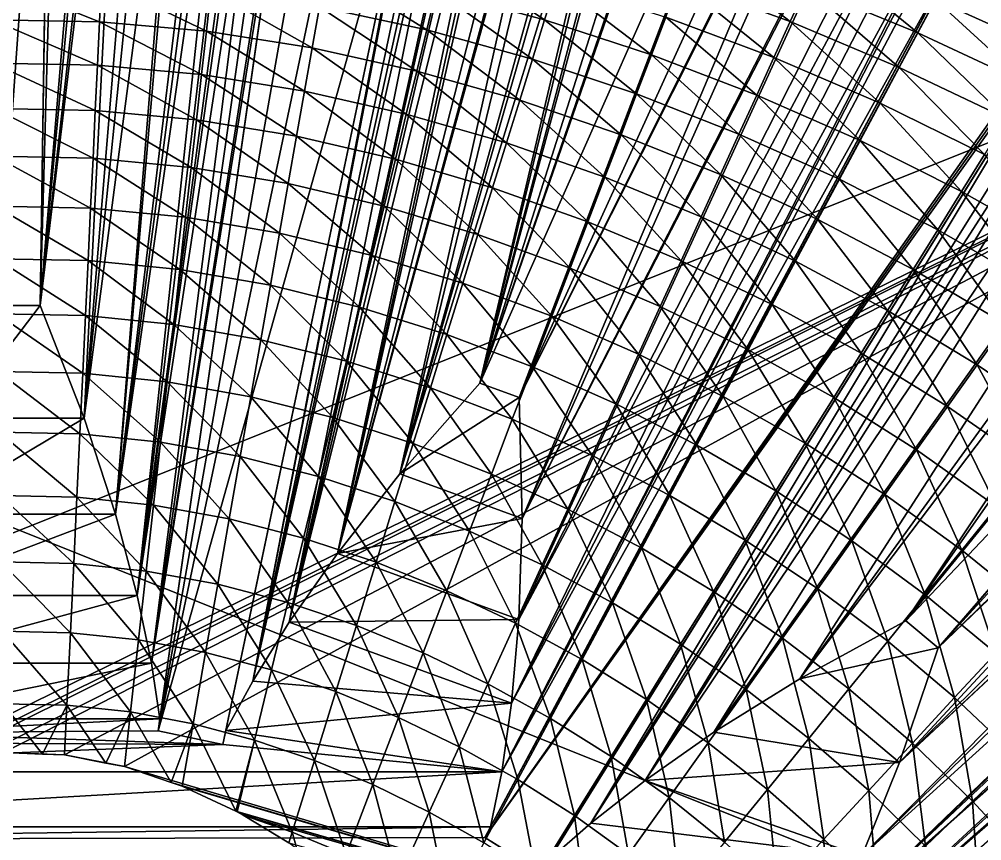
# Model space of a CAD drawing. Extents: x -33.1 to 33.1, y -27.2 to 27.2.
# Drawn here: x 0 to 12.23, y 11.06 to 21.49 of the extents above; entities that cross this region are included whole.
import ezdxf

# ---------------------------------------------------------------- set-up
doc = ezdxf.new("R2010")
doc.units = 0
doc.header["$MEASUREMENT"] = 0
for name, color, linetype in [('ObjLayer', 2, 'Continuous'), ('STL2DXF', 7, 'Continuous'), ('Temp', 7, 'Continuous')]:
    doc.layers.add(name, color=color, linetype=linetype)

msp = doc.modelspace()

# ---------------------------------------------------------------- linework, layer by layer
at = {"layer": 'ObjLayer'}
for p, q in [((0.406, 27.228, 29.5), (0.265, 17.853, 36.5)), ((5.851, 16.868, 36.5), (9.065, 26.128, 29.182)), ((9.876, 25.931, 29.113), (6.353, 16.685, 36.5)), ((1.766, 12.45, 36.5), (3.544, 24.904, 23.286)), ((5.185, 24.633, 23.213), (2.588, 12.279, 36.5)), ((11.265, 13.849, 36.5), (18.417, 22.637, 28.041)), ((5.915, 11.095, 36.5), (12.064, 22.598, 22.8)), ((19.196, 22.203, 27.916), (11.674, 13.506, 36.5)), ((6.629, 10.653, 36.5), (13.612, 21.883, 22.582)), ((-0.269, 17.853, 36.5), (0.265, 17.853, 36.5)), ((0.265, 17.853, 36.5), (0.824, 16.422, 36.5)), ((4.837, 15.715, 36.5), (5.851, 16.868, 36.5)), ((5.851, 16.868, 36.5), (6.353, 16.685, 36.5)), ((6.353, 16.685, 36.5), (6.388, 15.15, 36.5)), ((0.824, 16.422, 36.5), (1.224, 15.202, 36.5)), ((4.044, 14.704, 36.5), (4.837, 15.715, 36.5)), ((1.224, 15.202, 36.5), (1.5, 14.17, 36.5)), ((6.388, 15.15, 36.5), (6.347, 13.866, 36.5)), ((3.431, 13.83, 36.5), (4.044, 14.704, 36.5)), ((1.5, 14.17, 36.5), (1.68, 13.31, 36.5)), ((2.967, 13.083, 36.5), (3.431, 13.83, 36.5)), ((6.347, 13.866, 36.5), (6.254, 12.802, 36.5)), ((9.918, 13.112, 36.5), (11.265, 13.849, 36.5)), ((11.265, 13.849, 36.5), (11.674, 13.506, 36.5)), ((11.674, 13.506, 36.5), (11.182, 12.051, 36.5)), ((1.68, 13.31, 36.5), (1.788, 12.604, 36.5)), ((8.826, 12.435, 36.5), (9.918, 13.112, 36.5)), ((2.625, 12.457, 36.5), (2.967, 13.083, 36.5)), ((6.254, 12.802, 36.5), (6.129, 11.932, 36.5)), ((1.788, 12.604, 36.5), (1.766, 12.45, 36.5)), ((1.766, 12.45, 36.5), (2.588, 12.279, 36.5)), ((2.588, 12.279, 36.5), (2.625, 12.457, 36.5)), ((7.952, 11.822, 36.5), (8.826, 12.435, 36.5)), ((0.295, 12.156, 4), (-0.195, 12.175, 4)), ((0.576, 12.145, 4), (0.295, 12.156, 4)), ((1.101, 12.042, 4), (0.576, 12.145, 4)), ((1.336, 11.998, 4), (1.101, 12.042, 4)), ((1.929, 11.796, 4), (1.336, 11.998, 4)), ((11.182, 12.051, 36.5), (10.704, 10.859, 36.5)), ((6.129, 11.932, 36.5), (5.988, 11.233, 36.5)), ((2.069, 11.75, 4), (1.929, 11.796, 4)), ((2.752, 11.43, 4), (2.069, 11.75, 4)), ((7.261, 11.279, 36.5), (7.952, 11.822, 36.5)), ((2.768, 11.423, 4), (2.752, 11.43, 4)), ((2.843, 11.379, 4), (2.768, 11.423, 4)), ((3.425, 11.028, 4), (2.843, 11.379, 4)), ((6.725, 10.807, 36.5), (7.261, 11.279, 36.5)), ((5.988, 11.233, 36.5), (5.915, 11.095, 36.5)), ((5.915, 11.095, 36.5), (6.629, 10.653, 36.5))]:
    msp.add_line(p, q, dxfattribs=at)
at = {"layer": 'STL2DXF'}
for points in [[(25, 5), (-25, 25), (25, 25)], [(-25, 5, 4), (25, 25, 4), (-25, 25, 4)], [(25, 25, 4), (-25, 5, 4), (-1.71, 11.885, 4)], [(25, 25, 4), (-1.71, 11.885, 4), (-1.191, 12.027, 4)], [(25, 25, 4), (-1.191, 12.027, 4), (-0.962, 12.085, 4)], [(25, 25, 4), (-0.962, 12.085, 4), (-0.472, 12.144, 4)], [(25, 25, 4), (-0.472, 12.144, 4), (-0.195, 12.175, 4)], [(0.576, 12.145, 4), (25, 25, 4), (-0.195, 12.175, 4)], [(1.336, 11.998, 4), (25, 25, 4), (0.576, 12.145, 4)], [(25, 25, 4), (1.336, 11.998, 4), (25, 5, 4)], [(9.795, 21.459, 19.265), (8.39, 21.971, 19.326), (8.557, 22.41, 20.216)], [(9.996, 21.898, 20.148), (9.795, 21.459, 19.265), (8.557, 22.41, 20.216)], [(6.675, 21.48, 17.566), (5.298, 21.852, 17.575), (5.413, 22.329, 18.484)], [(6.824, 21.957, 18.468), (6.675, 21.48, 17.566), (5.413, 22.329, 18.484)], [(11.415, 21.316, 20.06), (9.996, 21.898, 20.148), (10.188, 22.32, 21.031)], [(11.642, 21.739, 20.936), (11.415, 21.316, 20.06), (10.188, 22.32, 21.031)], [(5.177, 21.353, 16.663), (3.814, 21.648, 16.653), (3.902, 22.147, 17.572)], [(5.298, 21.852, 17.575), (5.177, 21.353, 16.663), (3.902, 22.147, 17.572)], [(13.078, 21.087, 20.82), (11.642, 21.739, 20.936), (11.861, 22.147, 21.813)], [(13.331, 21.495, 21.692), (13.078, 21.087, 20.82), (11.861, 22.147, 21.813)], [(1.02, 21.457, 15.697), (-0.343, 21.481, 15.694), (-0.351, 22.005, 16.626)], [(1.045, 21.98, 16.629), (1.02, 21.457, 15.697), (-0.351, 22.005, 16.626)], [(2.377, 21.336, 15.712), (1.02, 21.457, 15.697), (1.045, 21.98, 16.629)], [(2.435, 21.859, 16.639), (2.377, 21.336, 15.712), (1.045, 21.98, 16.629)], [(8.033, 21.037, 17.541), (6.675, 21.48, 17.566), (6.824, 21.957, 18.468)], [(8.215, 21.514, 18.434), (8.033, 21.037, 17.541), (6.824, 21.957, 18.468)], [(9.586, 21.001, 18.382), (8.215, 21.514, 18.434), (8.39, 21.971, 19.326)], [(9.795, 21.459, 19.265), (9.586, 21.001, 18.382), (8.39, 21.971, 19.326)], [(11.18, 20.877, 19.184), (9.795, 21.459, 19.265), (9.996, 21.898, 20.148)], [(11.415, 21.316, 20.06), (11.18, 20.877, 19.184), (9.996, 21.898, 20.148)], [(3.722, 21.125, 15.732), (2.377, 21.336, 15.712), (2.435, 21.859, 16.639)], [(3.814, 21.648, 16.653), (3.722, 21.125, 15.732), (2.435, 21.859, 16.639)], [(6.52, 20.982, 16.663), (5.177, 21.353, 16.663), (5.298, 21.852, 17.575)], [(6.675, 21.48, 17.566), (6.52, 20.982, 16.663), (5.298, 21.852, 17.575)], [(5.05, 20.831, 15.749), (3.722, 21.125, 15.732), (3.814, 21.648, 16.653)], [(5.177, 21.353, 16.663), (5.05, 20.831, 15.749), (3.814, 21.648, 16.653)], [(12.815, 20.664, 19.95), (11.415, 21.316, 20.06), (11.642, 21.739, 20.936)], [(13.078, 21.087, 20.82), (12.815, 20.664, 19.95), (11.642, 21.739, 20.936)], [(1.02, 21.457, 15.697), (0.994, 20.907, 14.763), (-0.343, 21.481, 15.694)], [(0.994, 20.907, 14.763), (-0.334, 20.932, 14.759), (-0.343, 21.481, 15.694)], [(2.316, 20.787, 14.781), (0.994, 20.907, 14.763), (1.02, 21.457, 15.697)], [(2.377, 21.336, 15.712), (2.316, 20.787, 14.781), (1.02, 21.457, 15.697)], [(7.843, 20.54, 16.647), (6.52, 20.982, 16.663), (6.675, 21.48, 17.566)], [(8.033, 21.037, 17.541), (7.843, 20.54, 16.647), (6.675, 21.48, 17.566)], [(9.369, 20.526, 17.497), (8.033, 21.037, 17.541), (8.215, 21.514, 18.434)], [(9.586, 21.001, 18.382), (9.369, 20.526, 17.497), (8.215, 21.514, 18.434)], [(10.936, 20.421, 18.308), (9.586, 21.001, 18.382), (9.795, 21.459, 19.265)], [(11.18, 20.877, 19.184), (10.936, 20.421, 18.308), (9.795, 21.459, 19.265)], [(3.625, 20.577, 14.807), (2.316, 20.787, 14.781), (2.377, 21.336, 15.712)], [(3.722, 21.125, 15.732), (3.625, 20.577, 14.807), (2.377, 21.336, 15.712)], [(6.358, 20.461, 15.758), (5.05, 20.831, 15.749), (5.177, 21.353, 16.663)], [(6.52, 20.982, 16.663), (6.358, 20.461, 15.758), (5.177, 21.353, 16.663)], [(12.543, 20.226, 19.082), (11.18, 20.877, 19.184), (11.415, 21.316, 20.06)], [(12.815, 20.664, 19.95), (12.543, 20.226, 19.082), (11.415, 21.316, 20.06)], [(4.917, 20.285, 14.833), (3.625, 20.577, 14.807), (3.722, 21.125, 15.732)], [(5.05, 20.831, 15.749), (4.917, 20.285, 14.833), (3.722, 21.125, 15.732)], [(9.143, 20.031, 16.613), (7.843, 20.54, 16.647), (8.033, 21.037, 17.541)], [(9.369, 20.526, 17.497), (9.143, 20.031, 16.613), (8.033, 21.037, 17.541)], [(0.966, 20.331, 13.827), (-0.325, 20.355, 13.822), (-0.334, 20.932, 14.759)], [(0.994, 20.907, 14.763), (0.966, 20.331, 13.827), (-0.334, 20.932, 14.759)], [(7.645, 20.022, 15.752), (6.358, 20.461, 15.758), (6.52, 20.982, 16.663)], [(7.843, 20.54, 16.647), (7.645, 20.022, 15.752), (6.52, 20.982, 16.663)], [(10.682, 19.947, 17.434), (9.369, 20.526, 17.497), (9.586, 21.001, 18.382)], [(10.936, 20.421, 18.308), (10.682, 19.947, 17.434), (9.586, 21.001, 18.382)], [(2.252, 20.211, 13.849), (0.966, 20.331, 13.827), (0.994, 20.907, 14.763)], [(2.316, 20.787, 14.781), (2.252, 20.211, 13.849), (0.994, 20.907, 14.763)], [(6.189, 19.917, 14.851), (4.917, 20.285, 14.833), (5.05, 20.831, 15.749)], [(6.358, 20.461, 15.758), (6.189, 19.917, 14.851), (5.05, 20.831, 15.749)], [(12.262, 19.772, 18.215), (10.936, 20.421, 18.308), (11.18, 20.877, 19.184)], [(12.543, 20.226, 19.082), (12.262, 19.772, 18.215), (11.18, 20.877, 19.184)], [(3.524, 20.003, 13.881), (2.252, 20.211, 13.849), (2.316, 20.787, 14.781)], [(3.625, 20.577, 14.807), (3.524, 20.003, 13.881), (2.316, 20.787, 14.781)], [(4.779, 19.713, 13.915), (3.524, 20.003, 13.881), (3.625, 20.577, 14.807)], [(4.917, 20.285, 14.833), (4.779, 19.713, 13.915), (3.625, 20.577, 14.807)], [(7.438, 19.481, 14.855), (6.189, 19.917, 14.851), (6.358, 20.461, 15.758)], [(7.645, 20.022, 15.752), (7.438, 19.481, 14.855), (6.358, 20.461, 15.758)], [(8.908, 19.516, 15.728), (7.645, 20.022, 15.752), (7.843, 20.54, 16.647)], [(9.143, 20.031, 16.613), (8.908, 19.516, 15.728), (7.843, 20.54, 16.647)], [(10.419, 19.456, 16.559), (9.143, 20.031, 16.613), (9.369, 20.526, 17.497)], [(10.682, 19.947, 17.434), (10.419, 19.456, 16.559), (9.369, 20.526, 17.497)], [(11.97, 19.302, 17.349), (10.682, 19.947, 17.434), (10.936, 20.421, 18.308)], [(12.262, 19.772, 18.215), (11.97, 19.302, 17.349), (10.936, 20.421, 18.308)], [(0.937, 19.725, 12.888), (-0.315, 19.749, 12.883), (-0.325, 20.355, 13.822)], [(0.966, 20.331, 13.827), (0.937, 19.725, 12.888), (-0.325, 20.355, 13.822)], [(2.184, 19.607, 12.914), (0.937, 19.725, 12.888), (0.966, 20.331, 13.827)], [(2.252, 20.211, 13.849), (2.184, 19.607, 12.914), (0.966, 20.331, 13.827)], [(3.418, 19.401, 12.953), (2.184, 19.607, 12.914), (2.252, 20.211, 13.849)], [(3.524, 20.003, 13.881), (3.418, 19.401, 12.953), (2.252, 20.211, 13.849)], [(6.013, 19.349, 13.943), (4.779, 19.713, 13.915), (4.917, 20.285, 14.833)], [(6.189, 19.917, 14.851), (6.013, 19.349, 13.943), (4.917, 20.285, 14.833)], [(4.634, 19.114, 12.996), (3.418, 19.401, 12.953), (3.524, 20.003, 13.881)], [(4.779, 19.713, 13.915), (4.634, 19.114, 12.996), (3.524, 20.003, 13.881)], [(8.663, 18.98, 14.843), (7.438, 19.481, 14.855), (7.645, 20.022, 15.752)], [(8.908, 19.516, 15.728), (8.663, 18.98, 14.843), (7.645, 20.022, 15.752)], [(10.145, 18.945, 15.685), (8.908, 19.516, 15.728), (9.143, 20.031, 16.613)], [(10.419, 19.456, 16.559), (10.145, 18.945, 15.685), (9.143, 20.031, 16.613)], [(11.668, 18.816, 16.485), (10.419, 19.456, 16.559), (10.682, 19.947, 17.434)], [(11.97, 19.302, 17.349), (11.668, 18.816, 16.485), (10.682, 19.947, 17.434)], [(7.223, 18.917, 13.958), (6.013, 19.349, 13.943), (6.189, 19.917, 14.851)], [(7.438, 19.481, 14.855), (7.223, 18.917, 13.958), (6.189, 19.917, 14.851)], [(0.907, 19.09, 11.949), (-0.305, 19.114, 11.943), (-0.315, 19.749, 12.883)], [(0.937, 19.725, 12.888), (0.907, 19.09, 11.949), (-0.315, 19.749, 12.883)], [(2.114, 18.974, 11.979), (0.907, 19.09, 11.949), (0.937, 19.725, 12.888)], [(2.184, 19.607, 12.914), (2.114, 18.974, 11.979), (0.937, 19.725, 12.888)], [(5.828, 18.755, 13.034), (4.634, 19.114, 12.996), (4.779, 19.713, 13.915)], [(6.013, 19.349, 13.943), (5.828, 18.755, 13.034), (4.779, 19.713, 13.915)], [(13.231, 18.59, 17.246), (11.97, 19.302, 17.349), (12.262, 19.772, 18.215)], [(3.307, 18.771, 12.024), (2.114, 18.974, 11.979), (2.184, 19.607, 12.914)], [(3.418, 19.401, 12.953), (3.307, 18.771, 12.024), (2.184, 19.607, 12.914)], [(8.408, 18.422, 13.957), (7.223, 18.917, 13.958), (7.438, 19.481, 14.855)], [(8.663, 18.98, 14.843), (8.408, 18.422, 13.957), (7.438, 19.481, 14.855)], [(9.861, 18.415, 14.811), (8.663, 18.98, 14.843), (8.908, 19.516, 15.728)], [(10.145, 18.945, 15.685), (9.861, 18.415, 14.811), (8.908, 19.516, 15.728)], [(11.355, 18.311, 15.622), (10.145, 18.945, 15.685), (10.419, 19.456, 16.559)], [(11.668, 18.816, 16.485), (11.355, 18.311, 15.622), (10.419, 19.456, 16.559)], [(4.482, 18.488, 12.076), (3.307, 18.771, 12.024), (3.418, 19.401, 12.953)], [(4.634, 19.114, 12.996), (4.482, 18.488, 12.076), (3.418, 19.401, 12.953)], [(6.998, 18.329, 13.061), (5.828, 18.755, 13.034), (6.013, 19.349, 13.943)], [(7.223, 18.917, 13.958), (6.998, 18.329, 13.061), (6.013, 19.349, 13.943)], [(12.889, 18.11, 16.392), (11.668, 18.816, 16.485), (11.97, 19.302, 17.349)], [(13.231, 18.59, 17.246), (12.889, 18.11, 16.392), (11.97, 19.302, 17.349)], [(0.876, 18.424, 11.01), (-0.294, 18.447, 11.003), (-0.305, 19.114, 11.943)], [(0.907, 19.09, 11.949), (0.876, 18.424, 11.01), (-0.305, 19.114, 11.943)], [(2.039, 18.31, 11.044), (0.876, 18.424, 11.01), (0.907, 19.09, 11.949)], [(2.114, 18.974, 11.979), (2.039, 18.31, 11.044), (0.907, 19.09, 11.949)], [(5.635, 18.135, 12.125), (4.482, 18.488, 12.076), (4.634, 19.114, 12.996)], [(5.828, 18.755, 13.034), (5.635, 18.135, 12.125), (4.634, 19.114, 12.996)], [(3.19, 18.11, 11.096), (2.039, 18.31, 11.044), (2.114, 18.974, 11.979)], [(3.307, 18.771, 12.024), (3.19, 18.11, 11.096), (2.114, 18.974, 11.979)], [(9.566, 17.864, 13.938), (8.408, 18.422, 13.957), (8.663, 18.98, 14.843)], [(9.861, 18.415, 14.811), (9.566, 17.864, 13.938), (8.663, 18.98, 14.843)], [(8.143, 17.841, 13.072), (6.998, 18.329, 13.061), (7.223, 18.917, 13.958)], [(8.408, 18.422, 13.957), (8.143, 17.841, 13.072), (7.223, 18.917, 13.958)], [(11.031, 17.789, 14.761), (9.861, 18.415, 14.811), (10.145, 18.945, 15.685)], [(11.355, 18.311, 15.622), (11.031, 17.789, 14.761), (10.145, 18.945, 15.685)], [(4.323, 17.833, 11.157), (3.19, 18.11, 11.096), (3.307, 18.771, 12.024)], [(4.482, 18.488, 12.076), (4.323, 17.833, 11.157), (3.307, 18.771, 12.024)], [(6.764, 17.716, 12.164), (5.635, 18.135, 12.125), (5.828, 18.755, 13.034)], [(6.998, 18.329, 13.061), (6.764, 17.716, 12.164), (5.828, 18.755, 13.034)], [(12.536, 17.613, 15.541), (11.355, 18.311, 15.622), (11.668, 18.816, 16.485)], [(12.889, 18.11, 16.392), (12.536, 17.613, 15.541), (11.668, 18.816, 16.485)], [(5.433, 17.486, 11.217), (4.323, 17.833, 11.157), (4.482, 18.488, 12.076)], [(5.635, 18.135, 12.125), (5.433, 17.486, 11.217), (4.482, 18.488, 12.076)], [(0.876, 18.424, 11.01), (0.842, 17.725, 10.072), (-0.294, 18.447, 11.003)], [(0.842, 17.725, 10.072), (-0.283, 17.748, 10.064), (-0.294, 18.447, 11.003)], [(1.962, 17.613, 10.11), (0.842, 17.725, 10.072), (0.876, 18.424, 11.01)], [(2.039, 18.31, 11.044), (1.962, 17.613, 10.11), (0.876, 18.424, 11.01)], [(9.259, 17.292, 13.066), (8.143, 17.841, 13.072), (8.408, 18.422, 13.957)], [(9.566, 17.864, 13.938), (9.259, 17.292, 13.066), (8.408, 18.422, 13.957)], [(10.695, 17.247, 13.901), (9.566, 17.864, 13.938), (9.861, 18.415, 14.811)], [(11.031, 17.789, 14.761), (10.695, 17.247, 13.901), (9.861, 18.415, 14.811)], [(3.068, 17.418, 10.169), (1.962, 17.613, 10.11), (2.039, 18.31, 11.044)], [(3.19, 18.11, 11.096), (3.068, 17.418, 10.169), (2.039, 18.31, 11.044)], [(7.867, 17.236, 12.188), (6.764, 17.716, 12.164), (6.998, 18.329, 13.061)], [(8.143, 17.841, 13.072), (7.867, 17.236, 12.188), (6.998, 18.329, 13.061)], [(12.17, 17.1, 14.692), (11.031, 17.789, 14.761), (11.355, 18.311, 15.622)], [(12.536, 17.613, 15.541), (12.17, 17.1, 14.692), (11.355, 18.311, 15.622)], [(4.157, 17.148, 10.239), (3.068, 17.418, 10.169), (3.19, 18.11, 11.096)], [(4.323, 17.833, 11.157), (4.157, 17.148, 10.239), (3.19, 18.11, 11.096)], [(6.519, 17.076, 11.267), (5.433, 17.486, 11.217), (5.635, 18.135, 12.125)], [(6.764, 17.716, 12.164), (6.519, 17.076, 11.267), (5.635, 18.135, 12.125)], [(-0.827, 16.422, 36.5), (0.265, 17.853, 36.5), (-0.269, 17.853, 36.5)], [(0.265, 17.853, 36.5), (-0.827, 16.422, 36.5), (0.824, 16.422, 36.5)], [(10.347, 16.685, 13.042), (9.259, 17.292, 13.066), (9.566, 17.864, 13.938)], [(10.695, 17.247, 13.901), (10.347, 16.685, 13.042), (9.566, 17.864, 13.938)], [(0.842, 17.725, 10.072), (0.807, 16.992, 9.137), (-0.283, 17.748, 10.064)], [(0.807, 16.992, 9.137), (-0.272, 17.014, 9.128), (-0.283, 17.748, 10.064)], [(5.223, 16.809, 10.31), (4.157, 17.148, 10.239), (4.323, 17.833, 11.157)], [(5.433, 17.486, 11.217), (5.223, 16.809, 10.31), (4.323, 17.833, 11.157)], [(8.941, 16.698, 12.195), (7.867, 17.236, 12.188), (8.143, 17.841, 13.072)], [(9.259, 17.292, 13.066), (8.941, 16.698, 12.195), (8.143, 17.841, 13.072)], [(11.792, 16.569, 13.845), (10.695, 17.247, 13.901), (11.031, 17.789, 14.761)], [(12.17, 17.1, 14.692), (11.792, 16.569, 13.845), (11.031, 17.789, 14.761)], [(1.88, 16.883, 9.179), (0.807, 16.992, 9.137), (0.842, 17.725, 10.072)], [(1.962, 17.613, 10.11), (1.88, 16.883, 9.179), (0.842, 17.725, 10.072)], [(2.941, 16.694, 9.245), (1.88, 16.883, 9.179), (1.962, 17.613, 10.11)], [(3.068, 17.418, 10.169), (2.941, 16.694, 9.245), (1.962, 17.613, 10.11)], [(7.579, 16.606, 11.305), (6.519, 17.076, 11.267), (6.764, 17.716, 12.164)], [(7.867, 17.236, 12.188), (7.579, 16.606, 11.305), (6.764, 17.716, 12.164)], [(13.275, 16.35, 14.606), (12.17, 17.1, 14.692), (12.536, 17.613, 15.541)], [(6.264, 16.409, 10.373), (5.223, 16.809, 10.31), (5.433, 17.486, 11.217)], [(6.519, 17.076, 11.267), (6.264, 16.409, 10.373), (5.433, 17.486, 11.217)], [(3.983, 16.431, 9.324), (2.941, 16.694, 9.245), (3.068, 17.418, 10.169)], [(4.157, 17.148, 10.239), (3.983, 16.431, 9.324), (3.068, 17.418, 10.169)], [(9.985, 16.103, 12.185), (8.941, 16.698, 12.195), (9.259, 17.292, 13.066)], [(10.347, 16.685, 13.042), (9.985, 16.103, 12.185), (9.259, 17.292, 13.066)], [(11.401, 16.02, 13), (10.347, 16.685, 13.042), (10.695, 17.247, 13.901)], [(11.792, 16.569, 13.845), (11.401, 16.02, 13), (10.695, 17.247, 13.901)], [(5.003, 16.102, 9.406), (3.983, 16.431, 9.324), (4.157, 17.148, 10.239)], [(5.223, 16.809, 10.31), (5.003, 16.102, 9.406), (4.157, 17.148, 10.239)], [(8.61, 16.08, 11.326), (7.579, 16.606, 11.305), (7.867, 17.236, 12.188)], [(8.941, 16.698, 12.195), (8.61, 16.08, 11.326), (7.867, 17.236, 12.188)], [(0.807, 16.992, 9.137), (0.771, 16.224, 8.207), (-0.272, 17.014, 9.128)], [(0.771, 16.224, 8.207), (-0.259, 16.245, 8.197), (-0.272, 17.014, 9.128)], [(7.28, 15.95, 10.424), (6.264, 16.409, 10.373), (6.519, 17.076, 11.267)], [(7.579, 16.606, 11.305), (7.28, 15.95, 10.424), (6.519, 17.076, 11.267)], [(12.855, 15.832, 13.772), (11.792, 16.569, 13.845), (12.17, 17.1, 14.692)], [(13.275, 16.35, 14.606), (12.855, 15.832, 13.772), (12.17, 17.1, 14.692)], [(1.795, 16.119, 8.253), (0.771, 16.224, 8.207), (0.807, 16.992, 9.137)], [(1.88, 16.883, 9.179), (1.795, 16.119, 8.253), (0.807, 16.992, 9.137)], [(2.807, 15.936, 8.325), (1.795, 16.119, 8.253), (1.88, 16.883, 9.179)], [(2.941, 16.694, 9.245), (2.807, 15.936, 8.325), (1.88, 16.883, 9.179)], [(4.837, 15.715, 36.5), (6.353, 16.685, 36.5), (5.851, 16.868, 36.5)], [(5.999, 15.713, 9.481), (5.003, 16.102, 9.406), (5.223, 16.809, 10.31)], [(6.264, 16.409, 10.373), (5.999, 15.713, 9.481), (5.223, 16.809, 10.31)], [(3.801, 15.681, 8.414), (2.807, 15.936, 8.325), (2.941, 16.694, 9.245)], [(3.983, 16.431, 9.324), (3.801, 15.681, 8.414), (2.941, 16.694, 9.245)], [(6.353, 16.685, 36.5), (4.837, 15.715, 36.5), (6.388, 15.15, 36.5)], [(9.61, 15.499, 11.331), (8.61, 16.08, 11.326), (8.941, 16.698, 12.195)], [(9.985, 16.103, 12.185), (9.61, 15.499, 11.331), (8.941, 16.698, 12.195)], [(10.997, 15.452, 12.158), (9.985, 16.103, 12.185), (10.347, 16.685, 13.042)], [(11.401, 16.02, 13), (10.997, 15.452, 12.158), (10.347, 16.685, 13.042)], [(8.266, 15.438, 10.459), (7.28, 15.95, 10.424), (7.579, 16.606, 11.305)], [(8.61, 16.08, 11.326), (8.266, 15.438, 10.459), (7.579, 16.606, 11.305)], [(12.421, 15.298, 12.942), (11.401, 16.02, 13), (11.792, 16.569, 13.845)], [(12.855, 15.832, 13.772), (12.421, 15.298, 12.942), (11.792, 16.569, 13.845)], [(0.824, 16.422, 36.5), (-0.827, 16.422, 36.5), (-1.227, 15.202, 36.5)], [(0.824, 16.422, 36.5), (-1.227, 15.202, 36.5), (1.224, 15.202, 36.5)], [(4.773, 15.363, 8.506), (3.801, 15.681, 8.414), (3.983, 16.431, 9.324)], [(5.003, 16.102, 9.406), (4.773, 15.363, 8.506), (3.983, 16.431, 9.324)], [(6.968, 15.268, 9.546), (5.999, 15.713, 9.481), (6.264, 16.409, 10.373)], [(7.28, 15.95, 10.424), (6.968, 15.268, 9.546), (6.264, 16.409, 10.373)], [(0.771, 16.224, 8.207), (0.732, 15.42, 7.283), (-0.259, 16.245, 8.197)], [(0.732, 15.42, 7.283), (-0.247, 15.44, 7.273), (-0.259, 16.245, 8.197)], [(1.706, 15.319, 7.333), (0.732, 15.42, 7.283), (0.771, 16.224, 8.207)], [(1.795, 16.119, 8.253), (1.706, 15.319, 7.333), (0.771, 16.224, 8.207)], [(2.667, 15.142, 7.412), (1.706, 15.319, 7.333), (1.795, 16.119, 8.253)], [(2.807, 15.936, 8.325), (2.667, 15.142, 7.412), (1.795, 16.119, 8.253)], [(5.721, 14.987, 8.594), (4.773, 15.363, 8.506), (5.003, 16.102, 9.406)], [(5.999, 15.713, 9.481), (5.721, 14.987, 8.594), (5.003, 16.102, 9.406)], [(9.222, 14.873, 10.479), (8.266, 15.438, 10.459), (8.61, 16.08, 11.326)], [(9.222, 14.873, 10.479), (8.61, 16.08, 11.326), (9.61, 15.499, 11.331)], [(10.578, 14.865, 11.318), (9.61, 15.499, 11.331), (9.985, 16.103, 12.185)], [(10.578, 14.865, 11.318), (9.985, 16.103, 12.185), (10.997, 15.452, 12.158)], [(11.973, 14.747, 12.114), (10.997, 15.452, 12.158), (11.401, 16.02, 13)], [(11.973, 14.747, 12.114), (11.401, 16.02, 13), (12.421, 15.298, 12.942)], [(3.611, 14.898, 7.509), (2.667, 15.142, 7.412), (2.807, 15.936, 8.325)], [(3.801, 15.681, 8.414), (3.611, 14.898, 7.509), (2.807, 15.936, 8.325)], [(7.909, 14.771, 9.596), (6.968, 15.268, 9.546), (7.28, 15.95, 10.424)], [(7.909, 14.771, 9.596), (7.28, 15.95, 10.424), (8.266, 15.438, 10.459)], [(4.534, 14.592, 7.611), (3.611, 14.898, 7.509), (3.801, 15.681, 8.414)], [(4.773, 15.363, 8.506), (4.534, 14.592, 7.611), (3.801, 15.681, 8.414)], [(6.388, 15.15, 36.5), (4.837, 15.715, 36.5), (4.044, 14.704, 36.5)], [(6.643, 14.558, 8.671), (5.721, 14.987, 8.594), (5.999, 15.713, 9.481)], [(6.643, 14.558, 8.671), (5.999, 15.713, 9.481), (6.968, 15.268, 9.546)], [(0.732, 15.42, 7.283), (0.692, 14.578, 6.368), (-0.247, 15.44, 7.273)], [(0.692, 14.578, 6.368), (-0.233, 14.597, 6.357), (-0.247, 15.44, 7.273)], [(1.613, 14.481, 6.421), (0.692, 14.578, 6.368), (0.732, 15.42, 7.283)], [(1.706, 15.319, 7.333), (1.613, 14.481, 6.421), (0.732, 15.42, 7.283)], [(8.819, 14.223, 9.63), (7.909, 14.771, 9.596), (8.266, 15.438, 10.459)], [(8.819, 14.223, 9.63), (8.266, 15.438, 10.459), (9.222, 14.873, 10.479)], [(10.145, 14.256, 10.481), (9.222, 14.873, 10.479), (9.61, 15.499, 11.331)], [(10.145, 14.256, 10.481), (9.61, 15.499, 11.331), (10.578, 14.865, 11.318)], [(11.511, 14.178, 11.29), (10.578, 14.865, 11.318), (10.997, 15.452, 12.158)], [(11.511, 14.178, 11.29), (10.997, 15.452, 12.158), (11.973, 14.747, 12.114)], [(2.521, 14.313, 6.506), (1.613, 14.481, 6.421), (1.706, 15.319, 7.333)], [(2.667, 15.142, 7.412), (2.521, 14.313, 6.506), (1.706, 15.319, 7.333)], [(5.432, 14.231, 7.711), (4.534, 14.592, 7.611), (4.773, 15.363, 8.506)], [(5.432, 14.231, 7.711), (4.773, 15.363, 8.506), (5.721, 14.987, 8.594)], [(12.911, 13.987, 12.056), (11.973, 14.747, 12.114), (12.421, 15.298, 12.942)], [(1.224, 15.202, 36.5), (-1.227, 15.202, 36.5), (-1.504, 14.17, 36.5)], [(1.224, 15.202, 36.5), (-1.504, 14.17, 36.5), (1.5, 14.17, 36.5)], [(7.537, 14.078, 8.735), (6.643, 14.558, 8.671), (6.968, 15.268, 9.546)], [(7.537, 14.078, 8.735), (6.968, 15.268, 9.546), (7.909, 14.771, 9.596)], [(3.412, 14.08, 6.611), (2.521, 14.313, 6.506), (2.667, 15.142, 7.412)], [(3.611, 14.898, 7.509), (3.412, 14.08, 6.611), (2.667, 15.142, 7.412)], [(6.388, 15.15, 36.5), (4.044, 14.704, 36.5), (6.347, 13.866, 36.5)], [(6.306, 13.818, 7.802), (5.432, 14.231, 7.711), (5.721, 14.987, 8.594)], [(6.306, 13.818, 7.802), (5.721, 14.987, 8.594), (6.643, 14.558, 8.671)], [(4.283, 13.788, 6.724), (3.412, 14.08, 6.611), (3.611, 14.898, 7.509)], [(4.283, 13.788, 6.724), (3.611, 14.898, 7.509), (4.534, 14.592, 7.611)], [(9.697, 13.627, 9.648), (8.819, 14.223, 9.63), (9.222, 14.873, 10.479)], [(9.697, 13.627, 9.648), (9.222, 14.873, 10.479), (10.145, 14.256, 10.481)], [(11.033, 13.59, 10.469), (10.145, 14.256, 10.481), (10.578, 14.865, 11.318)], [(11.033, 13.59, 10.469), (10.578, 14.865, 11.318), (11.511, 14.178, 11.29)], [(6.347, 13.866, 36.5), (4.044, 14.704, 36.5), (3.431, 13.83, 36.5)], [(8.401, 13.55, 8.785), (7.537, 14.078, 8.735), (7.909, 14.771, 9.596)], [(8.401, 13.55, 8.785), (7.909, 14.771, 9.596), (8.819, 14.223, 9.63)], [(12.405, 13.439, 11.248), (11.511, 14.178, 11.29), (11.973, 14.747, 12.114)], [(12.405, 13.439, 11.248), (11.973, 14.747, 12.114), (12.911, 13.987, 12.056)], [(0.692, 14.578, 6.368), (0.65, 13.697, 5.465), (-0.233, 14.597, 6.357)], [(0.65, 13.697, 5.465), (-0.219, 13.716, 5.453), (-0.233, 14.597, 6.357)], [(1.515, 13.606, 5.52), (0.65, 13.697, 5.465), (0.692, 14.578, 6.368)], [(1.613, 14.481, 6.421), (1.515, 13.606, 5.52), (0.692, 14.578, 6.368)], [(5.131, 13.443, 6.835), (4.283, 13.788, 6.724), (4.534, 14.592, 7.611)], [(5.131, 13.443, 6.835), (4.534, 14.592, 7.611), (5.432, 14.231, 7.711)], [(7.151, 13.358, 7.88), (6.306, 13.818, 7.802), (6.643, 14.558, 8.671)], [(7.151, 13.358, 7.88), (6.643, 14.558, 8.671), (7.537, 14.078, 8.735)], [(2.368, 13.447, 5.611), (1.515, 13.606, 5.52), (1.613, 14.481, 6.421)], [(2.368, 13.447, 5.611), (1.613, 14.481, 6.421), (2.521, 14.313, 6.506)], [(3.205, 13.226, 5.723), (2.368, 13.447, 5.611), (2.521, 14.313, 6.506)], [(3.205, 13.226, 5.723), (2.521, 14.313, 6.506), (3.412, 14.08, 6.611)], [(5.955, 13.049, 6.938), (5.131, 13.443, 6.835), (5.432, 14.231, 7.711)], [(5.955, 13.049, 6.938), (5.432, 14.231, 7.711), (6.306, 13.818, 7.802)], [(9.233, 12.975, 8.818), (8.401, 13.55, 8.785), (8.819, 14.223, 9.63)], [(9.233, 12.975, 8.818), (8.819, 14.223, 9.63), (9.697, 13.627, 9.648)], [(10.54, 12.983, 9.651), (9.697, 13.627, 9.648), (10.145, 14.256, 10.481)], [(10.54, 12.983, 9.651), (10.145, 14.256, 10.481), (11.033, 13.59, 10.469)], [(1.5, 14.17, 36.5), (-1.504, 14.17, 36.5), (-1.684, 13.31, 36.5)], [(1.5, 14.17, 36.5), (-1.684, 13.31, 36.5), (1.68, 13.31, 36.5)], [(4.023, 12.949, 5.845), (3.205, 13.226, 5.723), (3.412, 14.08, 6.611)], [(4.023, 12.949, 5.845), (3.412, 14.08, 6.611), (4.283, 13.788, 6.724)], [(7.968, 12.851, 7.944), (7.151, 13.358, 7.88), (7.537, 14.078, 8.735)], [(7.968, 12.851, 7.944), (7.537, 14.078, 8.735), (8.401, 13.55, 8.785)], [(11.883, 12.874, 10.442), (11.033, 13.59, 10.469), (11.511, 14.178, 11.29)], [(11.883, 12.874, 10.442), (11.511, 14.178, 11.29), (12.405, 13.439, 11.248)], [(6.254, 12.802, 36.5), (3.431, 13.83, 36.5), (2.967, 13.083, 36.5)], [(6.347, 13.866, 36.5), (3.431, 13.83, 36.5), (6.254, 12.802, 36.5)], [(6.751, 12.61, 7.03), (5.955, 13.049, 6.938), (6.306, 13.818, 7.802)], [(6.751, 12.61, 7.03), (6.306, 13.818, 7.802), (7.151, 13.358, 7.88)], [(9.918, 13.112, 36.5), (11.674, 13.506, 36.5), (11.265, 13.849, 36.5)], [(0.606, 12.777, 4.575), (-0.205, 12.794, 4.562), (-0.219, 13.716, 5.453)], [(0.606, 12.777, 4.575), (-0.219, 13.716, 5.453), (0.65, 13.697, 5.465)], [(1.413, 12.691, 4.633), (0.606, 12.777, 4.575), (0.65, 13.697, 5.465)], [(1.413, 12.691, 4.633), (0.65, 13.697, 5.465), (1.515, 13.606, 5.52)], [(4.818, 12.622, 5.967), (4.023, 12.949, 5.845), (4.283, 13.788, 6.724)], [(4.818, 12.622, 5.967), (4.283, 13.788, 6.724), (5.131, 13.443, 6.835)], [(2.209, 12.542, 4.728), (1.413, 12.691, 4.633), (1.515, 13.606, 5.52)], [(2.209, 12.542, 4.728), (1.515, 13.606, 5.52), (2.368, 13.447, 5.611)], [(10.031, 12.356, 8.837), (9.233, 12.975, 8.818), (9.697, 13.627, 9.648)], [(10.031, 12.356, 8.837), (9.697, 13.627, 9.648), (10.54, 12.983, 9.651)], [(11.346, 12.293, 9.641), (10.54, 12.983, 9.651), (11.033, 13.59, 10.469)], [(11.346, 12.293, 9.641), (11.033, 13.59, 10.469), (11.883, 12.874, 10.442)], [(8.753, 12.301, 7.993), (7.968, 12.851, 7.944), (8.401, 13.55, 8.785)], [(8.753, 12.301, 7.993), (8.401, 13.55, 8.785), (9.233, 12.975, 8.818)], [(11.674, 13.506, 36.5), (9.918, 13.112, 36.5), (11.182, 12.051, 36.5)], [(2.989, 12.335, 4.847), (2.209, 12.542, 4.728), (2.368, 13.447, 5.611)], [(2.989, 12.335, 4.847), (2.368, 13.447, 5.611), (3.205, 13.226, 5.723)], [(5.589, 12.249, 6.082), (4.818, 12.622, 5.967), (5.131, 13.443, 6.835)], [(5.589, 12.249, 6.082), (5.131, 13.443, 6.835), (5.955, 13.049, 6.938)], [(7.519, 12.127, 7.108), (6.751, 12.61, 7.03), (7.151, 13.358, 7.88)], [(7.519, 12.127, 7.108), (7.151, 13.358, 7.88), (7.968, 12.851, 7.944)], [(12.692, 12.111, 10.404), (11.883, 12.874, 10.442), (12.405, 13.439, 11.248)], [(1.68, 13.31, 36.5), (-1.684, 13.31, 36.5), (-1.791, 12.604, 36.5)], [(1.68, 13.31, 36.5), (-1.791, 12.604, 36.5), (1.788, 12.604, 36.5)], [(3.751, 12.075, 4.977), (2.989, 12.335, 4.847), (3.205, 13.226, 5.723)], [(3.751, 12.075, 4.977), (3.205, 13.226, 5.723), (4.023, 12.949, 5.845)], [(11.182, 12.051, 36.5), (9.918, 13.112, 36.5), (8.826, 12.435, 36.5)], [(6.254, 12.802, 36.5), (2.967, 13.083, 36.5), (2.625, 12.457, 36.5)], [(6.335, 11.833, 6.186), (5.589, 12.249, 6.082), (5.955, 13.049, 6.938)], [(6.335, 11.833, 6.186), (5.955, 13.049, 6.938), (6.751, 12.61, 7.03)], [(9.505, 11.708, 8.027), (8.753, 12.301, 7.993), (9.233, 12.975, 8.818)], [(9.505, 11.708, 8.027), (9.233, 12.975, 8.818), (10.031, 12.356, 8.837)], [(10.792, 11.693, 8.843), (10.031, 12.356, 8.837), (10.54, 12.983, 9.651)], [(10.792, 11.693, 8.843), (10.54, 12.983, 9.651), (11.346, 12.293, 9.641)], [(4.492, 11.768, 5.108), (3.751, 12.075, 4.977), (4.023, 12.949, 5.845)], [(4.492, 11.768, 5.108), (4.023, 12.949, 5.845), (4.818, 12.622, 5.967)], [(8.256, 11.603, 7.172), (7.519, 12.127, 7.108), (7.968, 12.851, 7.944)], [(8.256, 11.603, 7.172), (7.968, 12.851, 7.944), (8.753, 12.301, 7.993)], [(12.111, 11.557, 9.618), (11.346, 12.293, 9.641), (11.883, 12.874, 10.442)], [(12.111, 11.557, 9.618), (11.883, 12.874, 10.442), (12.692, 12.111, 10.404)], [(0.295, 12.156, 4), (-0.195, 12.175, 4), (-0.205, 12.794, 4.562)], [(0.606, 12.777, 4.575), (0.295, 12.156, 4), (-0.205, 12.794, 4.562)], [(0.295, 12.156, 4), (0.606, 12.777, 4.575), (0.576, 12.145, 4)], [(1.101, 12.042, 4), (0.576, 12.145, 4), (0.606, 12.777, 4.575)], [(1.413, 12.691, 4.633), (1.101, 12.042, 4), (0.606, 12.777, 4.575)], [(6.254, 12.802, 36.5), (2.625, 12.457, 36.5), (6.129, 11.932, 36.5)], [(1.788, 12.604, 36.5), (-1.791, 12.604, 36.5), (-1.765, 12.424, 36.5)], [(1.788, 12.604, 36.5), (-1.765, 12.424, 36.5), (1.766, 12.45, 36.5)], [(1.101, 12.042, 4), (1.413, 12.691, 4.633), (1.336, 11.998, 4)], [(1.929, 11.796, 4), (1.336, 11.998, 4), (1.413, 12.691, 4.633)], [(2.209, 12.542, 4.728), (1.929, 11.796, 4), (1.413, 12.691, 4.633)], [(5.209, 11.418, 5.234), (4.492, 11.768, 5.108), (4.818, 12.622, 5.967)], [(5.209, 11.418, 5.234), (4.818, 12.622, 5.967), (5.589, 12.249, 6.082)], [(7.053, 11.376, 6.278), (6.335, 11.833, 6.186), (6.751, 12.61, 7.03)], [(7.053, 11.376, 6.278), (6.751, 12.61, 7.03), (7.519, 12.127, 7.108)], [(1.929, 11.796, 4), (2.209, 12.542, 4.728), (2.069, 11.75, 4)], [(2.752, 11.43, 4), (2.069, 11.75, 4), (2.209, 12.542, 4.728)], [(2.989, 12.335, 4.847), (2.752, 11.43, 4), (2.209, 12.542, 4.728)], [(2.588, 12.279, 36.5), (-1.765, 12.424, 36.5), (-2.597, 12.304, 36.5)], [(1.766, 12.45, 36.5), (-1.765, 12.424, 36.5), (2.588, 12.279, 36.5)], [(6.129, 11.932, 36.5), (2.625, 12.457, 36.5), (2.588, 12.279, 36.5)], [(11.182, 12.051, 36.5), (8.826, 12.435, 36.5), (7.952, 11.822, 36.5)], [(10.221, 11.074, 8.048), (9.505, 11.708, 8.027), (10.031, 12.356, 8.837)], [(10.221, 11.074, 8.048), (10.031, 12.356, 8.837), (10.792, 11.693, 8.843)], [(-2.597, 12.304, 36.5), (-6.132, 11.932, 36.5), (2.588, 12.279, 36.5)], [(2.752, 11.43, 4), (2.989, 12.335, 4.847), (2.768, 11.423, 4)], [(3.468, 11.165, 4.121), (2.768, 11.423, 4), (2.989, 12.335, 4.847)], [(3.468, 11.165, 4.121), (2.989, 12.335, 4.847), (3.751, 12.075, 4.977)], [(5.903, 11.027, 5.35), (5.209, 11.418, 5.234), (5.589, 12.249, 6.082)], [(5.903, 11.027, 5.35), (5.589, 12.249, 6.082), (6.335, 11.833, 6.186)], [(8.961, 11.039, 7.221), (8.256, 11.603, 7.172), (8.753, 12.301, 7.993)], [(8.961, 11.039, 7.221), (8.753, 12.301, 7.993), (9.505, 11.708, 8.027)], [(11.514, 10.987, 8.836), (10.792, 11.693, 8.843), (11.346, 12.293, 9.641)], [(11.514, 10.987, 8.836), (11.346, 12.293, 9.641), (12.111, 11.557, 9.618)], [(0.576, 12.145, 4), (-0.195, 12.175, 4), (0.295, 12.156, 4)], [(1.336, 11.998, 4), (0.576, 12.145, 4), (1.101, 12.042, 4)], [(7.741, 10.881, 6.356), (7.053, 11.376, 6.278), (7.519, 12.127, 7.108)], [(7.741, 10.881, 6.356), (7.519, 12.127, 7.108), (8.256, 11.603, 7.172)], [(12.834, 10.777, 9.585), (12.111, 11.557, 9.618), (12.692, 12.111, 10.404)], [(25, 5, 4), (1.336, 11.998, 4), (1.929, 11.796, 4)], [(4.152, 10.88, 4.26), (3.468, 11.165, 4.121), (3.751, 12.075, 4.977)], [(4.152, 10.88, 4.26), (3.751, 12.075, 4.977), (4.492, 11.768, 5.108)], [(11.182, 12.051, 36.5), (7.952, 11.822, 36.5), (10.704, 10.859, 36.5)], [(25, 5, 4), (1.929, 11.796, 4), (2.069, 11.75, 4)], [(25, 5, 4), (2.069, 11.75, 4), (2.752, 11.43, 4)], [(4.815, 10.554, 4.396), (4.152, 10.88, 4.26), (4.492, 11.768, 5.108)], [(4.815, 10.554, 4.396), (4.492, 11.768, 5.108), (5.209, 11.418, 5.234)], [(6.57, 10.598, 5.454), (5.903, 11.027, 5.35), (6.335, 11.833, 6.186)], [(6.57, 10.598, 5.454), (6.335, 11.833, 6.186), (7.053, 11.376, 6.278)], [(10.704, 10.859, 36.5), (7.952, 11.822, 36.5), (7.261, 11.279, 36.5)], [(9.632, 10.436, 7.258), (8.961, 11.039, 7.221), (9.505, 11.708, 8.027)], [(9.632, 10.436, 7.258), (9.505, 11.708, 8.027), (10.221, 11.074, 8.048)], [(10.899, 10.401, 8.058), (10.221, 11.074, 8.048), (10.792, 11.693, 8.843)], [(10.899, 10.401, 8.058), (10.792, 11.693, 8.843), (11.514, 10.987, 8.836)], [(8.399, 10.348, 6.42), (7.741, 10.881, 6.356), (8.256, 11.603, 7.172)], [(8.399, 10.348, 6.42), (8.256, 11.603, 7.172), (8.961, 11.039, 7.221)], [(12.194, 10.24, 8.819), (11.514, 10.987, 8.836), (12.111, 11.557, 9.618)], [(12.194, 10.24, 8.819), (12.111, 11.557, 9.618), (12.834, 10.777, 9.585)], [(25, 5, 4), (2.752, 11.43, 4), (2.768, 11.423, 4)], [(2.768, 11.423, 4), (3.468, 11.165, 4.121), (2.843, 11.379, 4)], [(25, 5, 4), (2.768, 11.423, 4), (2.843, 11.379, 4)], [(25, 5, 4), (2.843, 11.379, 4), (3.425, 11.028, 4)], [(3.425, 11.028, 4), (2.843, 11.379, 4), (3.468, 11.165, 4.121)], [(5.455, 10.191, 4.522), (4.815, 10.554, 4.396), (5.209, 11.418, 5.234)], [(5.455, 10.191, 4.522), (5.209, 11.418, 5.234), (5.903, 11.027, 5.35)], [(7.209, 10.133, 5.545), (6.57, 10.598, 5.454), (7.053, 11.376, 6.278)], [(7.209, 10.133, 5.545), (7.053, 11.376, 6.278), (7.741, 10.881, 6.356)], [(10.704, 10.859, 36.5), (7.261, 11.279, 36.5), (6.725, 10.807, 36.5)], [(3.526, 10.954, 4), (3.425, 11.028, 4), (3.468, 11.165, 4.121)], [(4.152, 10.88, 4.26), (3.526, 10.954, 4), (3.468, 11.165, 4.121)], [(10.266, 9.797, 7.283), (9.632, 10.436, 7.258), (10.221, 11.074, 8.048)], [(10.266, 9.797, 7.283), (10.221, 11.074, 8.048), (10.899, 10.401, 8.058)]]:
    msp.add_3dface(points, dxfattribs=at)
at = {"layer": 'Temp'}
for points in [[(-0.269, 17.853, 36.5), (0.406, 27.228, 29.5), (-0.409, 27.236, 29.495)], [(0.265, 17.853, 36.5), (0.406, 27.228, 29.5), (-0.269, 17.853, 36.5)], [(0.265, 17.853, 36.5), (0.528, 27.175, 29.313), (0.406, 27.228, 29.5)], [(0.265, 17.853, 36.5), (1.033, 26.944, 28.55), (0.528, 27.175, 29.313)], [(0.265, 17.853, 36.5), (1.118, 26.905, 28.421), (1.033, 26.944, 28.55)], [(0.265, 17.853, 36.5), (1.276, 26.83, 28.184), (1.118, 26.905, 28.421)], [(0.265, 17.853, 36.5), (1.347, 26.793, 28.08), (1.276, 26.83, 28.184)], [(0.265, 17.853, 36.5), (0.824, 16.422, 36.5), (1.347, 26.793, 28.08)], [(0.824, 16.422, 36.5), (1.668, 26.602, 27.526), (1.347, 26.793, 28.08)], [(0.824, 16.422, 36.5), (1.854, 26.485, 27.208), (1.668, 26.602, 27.526)], [(0.824, 16.422, 36.5), (2.124, 26.317, 26.746), (1.854, 26.485, 27.208)], [(0.824, 16.422, 36.5), (1.224, 15.202, 36.5), (2.124, 26.317, 26.746)], [(1.224, 15.202, 36.5), (2.182, 26.276, 26.629), (2.124, 26.317, 26.746)], [(1.224, 15.202, 36.5), (2.532, 26.01, 25.927), (2.182, 26.276, 26.629)], [(5.851, 16.868, 36.5), (9.876, 25.931, 29.113), (9.065, 26.128, 29.182)], [(5.851, 16.868, 36.5), (9.065, 26.128, 29.182), (9.029, 26.122, 29.138)], [(5.851, 16.868, 36.5), (9.029, 26.122, 29.138), (8.768, 26.067, 28.821)], [(5.851, 16.868, 36.5), (8.768, 26.067, 28.821), (8.322, 25.98, 28.273)], [(1.224, 15.202, 36.5), (2.629, 25.937, 25.732), (2.532, 26.01, 25.927)], [(1.224, 15.202, 36.5), (2.744, 25.847, 25.504), (2.629, 25.937, 25.732)], [(5.851, 16.868, 36.5), (8.322, 25.98, 28.273), (8.25, 25.964, 28.186)], [(5.851, 16.868, 36.5), (8.25, 25.964, 28.186), (8.057, 25.925, 27.951)], [(6.353, 16.685, 36.5), (9.876, 25.931, 29.113), (5.851, 16.868, 36.5)], [(5.851, 16.868, 36.5), (8.057, 25.925, 27.951), (7.974, 25.906, 27.853)], [(6.353, 16.685, 36.5), (9.896, 25.914, 29.075), (9.876, 25.931, 29.113)], [(1.224, 15.202, 36.5), (1.5, 14.17, 36.5), (2.744, 25.847, 25.504)], [(1.5, 14.17, 36.5), (2.867, 25.731, 25.209), (2.744, 25.847, 25.504)], [(5.851, 16.868, 36.5), (7.974, 25.906, 27.853), (4.837, 15.715, 36.5)], [(4.837, 15.715, 36.5), (7.974, 25.906, 27.853), (7.746, 25.838, 27.542)], [(4.837, 15.715, 36.5), (7.746, 25.838, 27.542), (7.647, 25.811, 27.405)], [(4.837, 15.715, 36.5), (7.647, 25.811, 27.405), (7.263, 25.693, 26.887)], [(6.353, 16.685, 36.5), (10.36, 25.475, 28.178), (9.896, 25.914, 29.075)], [(1.5, 14.17, 36.5), (3.026, 25.575, 24.832), (2.867, 25.731, 25.209)], [(4.837, 15.715, 36.5), (7.263, 25.693, 26.887), (7.046, 25.629, 26.591)], [(1.5, 14.17, 36.5), (3.083, 25.516, 24.699), (3.026, 25.575, 24.832)], [(4.837, 15.715, 36.5), (7.046, 25.629, 26.591), (4.044, 14.704, 36.5)], [(4.044, 14.704, 36.5), (7.046, 25.629, 26.591), (7.01, 25.616, 26.534)], [(4.044, 14.704, 36.5), (7.01, 25.616, 26.534), (6.807, 25.535, 26.221)], [(1.5, 14.17, 36.5), (3.214, 25.383, 24.392), (3.083, 25.516, 24.699)], [(4.044, 14.704, 36.5), (6.807, 25.535, 26.221), (6.448, 25.398, 25.66)], [(6.353, 16.685, 36.5), (10.614, 25.221, 27.688), (10.36, 25.475, 28.178)], [(1.5, 14.17, 36.5), (1.68, 13.31, 36.5), (3.214, 25.383, 24.392)], [(1.68, 13.31, 36.5), (3.373, 25.186, 23.93), (3.214, 25.383, 24.392)], [(4.044, 14.704, 36.5), (6.281, 25.33, 25.405), (3.431, 13.83, 36.5)], [(3.431, 13.83, 36.5), (6.281, 25.33, 25.405), (6.123, 25.252, 25.121)], [(4.044, 14.704, 36.5), (6.448, 25.398, 25.66), (6.372, 25.367, 25.545)], [(4.044, 14.704, 36.5), (6.372, 25.367, 25.545), (6.281, 25.33, 25.405)], [(3.431, 13.83, 36.5), (6.123, 25.252, 25.121), (5.969, 25.172, 24.851)], [(6.353, 16.685, 36.5), (10.633, 25.202, 27.651), (10.614, 25.221, 27.688)], [(6.353, 16.685, 36.5), (6.388, 15.15, 36.5), (10.633, 25.202, 27.651)], [(6.388, 15.15, 36.5), (10.802, 25.01, 27.256), (10.633, 25.202, 27.651)], [(1.68, 13.31, 36.5), (3.516, 25.001, 23.518), (3.373, 25.186, 23.93)], [(3.431, 13.83, 36.5), (5.969, 25.172, 24.851), (5.93, 25.152, 24.781)], [(3.431, 13.83, 36.5), (5.93, 25.152, 24.781), (5.669, 25.012, 24.331)], [(-25, 25), (25, 5), (-25, 5)], [(1.68, 13.31, 36.5), (3.551, 24.956, 23.416), (3.516, 25.001, 23.518)], [(1.68, 13.31, 36.5), (1.788, 12.604, 36.5), (3.551, 24.956, 23.416)], [(1.788, 12.604, 36.5), (3.544, 24.904, 23.286), (3.551, 24.956, 23.416)], [(3.431, 13.83, 36.5), (5.669, 25.012, 24.331), (2.967, 13.083, 36.5)], [(2.967, 13.083, 36.5), (5.669, 25.012, 24.331), (5.578, 24.952, 24.145)], [(2.967, 13.083, 36.5), (5.578, 24.952, 24.145), (5.457, 24.874, 23.896)], [(6.388, 15.15, 36.5), (11.198, 24.53, 26.327), (10.802, 25.01, 27.256)], [(1.788, 12.604, 36.5), (1.766, 12.45, 36.5), (3.544, 24.904, 23.286)], [(3.947, 24.844, 23.261), (3.544, 24.904, 23.286), (1.766, 12.45, 36.5)], [(4.367, 24.783, 23.234), (3.947, 24.844, 23.261), (1.766, 12.45, 36.5)], [(2.967, 13.083, 36.5), (5.457, 24.874, 23.896), (5.22, 24.713, 23.422)], [(5.185, 24.633, 23.213), (4.367, 24.783, 23.234), (1.766, 12.45, 36.5)], [(2.967, 13.083, 36.5), (5.22, 24.713, 23.422), (5.199, 24.699, 23.38)], [(5.185, 24.633, 23.213), (1.766, 12.45, 36.5), (2.588, 12.279, 36.5)], [(2.625, 12.457, 36.5), (5.185, 24.633, 23.213), (2.588, 12.279, 36.5)], [(2.625, 12.457, 36.5), (5.199, 24.699, 23.38), (5.185, 24.633, 23.213)], [(2.967, 13.083, 36.5), (5.199, 24.699, 23.38), (2.625, 12.457, 36.5)], [(6.347, 13.866, 36.5), (11.51, 24.038, 25.417), (11.222, 24.498, 26.27)], [(6.388, 15.15, 36.5), (6.347, 13.866, 36.5), (11.222, 24.498, 26.27)], [(6.388, 15.15, 36.5), (11.222, 24.498, 26.27), (11.198, 24.53, 26.327)], [(6.347, 13.866, 36.5), (11.643, 23.812, 25.022), (11.51, 24.038, 25.417)], [(6.347, 13.866, 36.5), (6.254, 12.802, 36.5), (11.643, 23.812, 25.022)], [(6.254, 12.802, 36.5), (11.775, 23.534, 24.502), (11.643, 23.812, 25.022)], [(6.254, 12.802, 36.5), (11.926, 23.192, 23.9), (11.775, 23.534, 24.502)], [(6.254, 12.802, 36.5), (6.129, 11.932, 36.5), (11.926, 23.192, 23.9)], [(6.129, 11.932, 36.5), (11.941, 23.144, 23.81), (11.926, 23.192, 23.9)], [(6.129, 11.932, 36.5), (11.979, 23.028, 23.592), (11.941, 23.144, 23.81)], [(6.129, 11.932, 36.5), (12.092, 22.651, 22.923), (11.979, 23.028, 23.592)], [(6.129, 11.932, 36.5), (5.988, 11.233, 36.5), (12.092, 22.651, 22.923)], [(5.988, 11.233, 36.5), (12.064, 22.598, 22.8), (12.092, 22.651, 22.923)], [(11.265, 13.849, 36.5), (19.196, 22.203, 27.916), (18.417, 22.637, 28.041)], [(18.417, 22.637, 28.041), (17.404, 22.621, 27.108), (11.265, 13.849, 36.5)], [(5.915, 11.095, 36.5), (12.095, 22.585, 22.795), (12.064, 22.598, 22.8)], [(5.988, 11.233, 36.5), (5.915, 11.095, 36.5), (12.064, 22.598, 22.8)], [(5.915, 11.095, 36.5), (13.544, 21.915, 22.591), (12.095, 22.585, 22.795)], [(15.992, 22.529, 25.673), (8.826, 12.435, 36.5), (9.918, 13.112, 36.5)], [(15.992, 22.529, 25.673), (15.042, 22.365, 24.603), (8.826, 12.435, 36.5)], [(17.11, 22.619, 26.833), (9.918, 13.112, 36.5), (11.265, 13.849, 36.5)], [(17.11, 22.619, 26.833), (16.781, 22.591, 26.494), (9.918, 13.112, 36.5)], [(16.781, 22.591, 26.494), (15.992, 22.529, 25.673), (9.918, 13.112, 36.5)], [(17.404, 22.621, 27.108), (17.11, 22.619, 26.833), (11.265, 13.849, 36.5)], [(15.042, 22.365, 24.603), (7.952, 11.822, 36.5), (8.826, 12.435, 36.5)], [(15.042, 22.365, 24.603), (14.521, 22.233, 23.941), (7.952, 11.822, 36.5)], [(14.268, 22.169, 23.616), (7.261, 11.279, 36.5), (7.952, 11.822, 36.5)], [(14.268, 22.169, 23.616), (14.025, 22.083, 23.269), (7.261, 11.279, 36.5)], [(14.521, 22.233, 23.941), (14.268, 22.169, 23.616), (7.952, 11.822, 36.5)], [(11.674, 13.506, 36.5), (19.196, 22.203, 27.916), (11.265, 13.849, 36.5)], [(11.674, 13.506, 36.5), (19.343, 21.908, 27.455), (19.196, 22.203, 27.916)], [(14.025, 22.083, 23.269), (13.654, 21.951, 22.739), (7.261, 11.279, 36.5)], [(5.915, 11.095, 36.5), (13.581, 21.898, 22.586), (13.544, 21.915, 22.591)], [(5.915, 11.095, 36.5), (13.612, 21.883, 22.582), (13.581, 21.898, 22.586)], [(6.725, 10.807, 36.5), (13.654, 21.951, 22.739), (13.612, 21.883, 22.582)], [(13.654, 21.951, 22.739), (6.725, 10.807, 36.5), (7.261, 11.279, 36.5)], [(11.674, 13.506, 36.5), (19.636, 21.267, 26.501), (19.343, 21.908, 27.455)], [(6.629, 10.653, 36.5), (13.612, 21.883, 22.582), (5.915, 11.095, 36.5)], [(6.725, 10.807, 36.5), (13.612, 21.883, 22.582), (6.629, 10.653, 36.5)], [(11.182, 12.051, 36.5), (19.843, 20.591, 25.523), (19.668, 21.186, 26.39)], [(11.674, 13.506, 36.5), (11.182, 12.051, 36.5), (19.668, 21.186, 26.39)], [(11.674, 13.506, 36.5), (19.643, 21.248, 26.475), (19.636, 21.267, 26.501)], [(11.674, 13.506, 36.5), (19.668, 21.186, 26.39), (19.643, 21.248, 26.475)], [(11.182, 12.051, 36.5), (19.935, 20.239, 25.034), (19.843, 20.591, 25.523)], [(10.704, 10.859, 36.5), (19.99, 19.93, 24.571), (19.941, 20.215, 25.001)], [(11.182, 12.051, 36.5), (10.704, 10.859, 36.5), (19.941, 20.215, 25.001)], [(11.182, 12.051, 36.5), (19.941, 20.215, 25.001), (19.935, 20.239, 25.034)], [(10.704, 10.859, 36.5), (20.072, 19.347, 23.735), (19.99, 19.93, 24.571)], [(10.253, 9.891, 36.5), (20.073, 19.322, 23.696), (20.072, 19.347, 23.735)], [(10.704, 10.859, 36.5), (10.253, 9.891, 36.5), (20.072, 19.347, 23.735)], [(10.253, 9.891, 36.5), (20.075, 19.28, 23.63), (20.073, 19.322, 23.696)], [(10.253, 9.891, 36.5), (20.077, 19.152, 23.442), (20.075, 19.28, 23.63)], [(10.253, 9.891, 36.5), (20.074, 18.632, 22.703), (20.077, 19.152, 23.442)], [(10.253, 9.891, 36.5), (20.072, 18.58, 22.632), (20.074, 18.632, 22.703)], [(9.838, 9.116, 36.5), (20.053, 18.447, 22.44), (20.072, 18.58, 22.632)], [(10.253, 9.891, 36.5), (9.838, 9.116, 36.5), (20.072, 18.58, 22.632)], [(9.838, 9.116, 36.5), (19.995, 18.007, 21.791), (20.053, 18.447, 22.44)], [(9.838, 9.116, 36.5), (19.984, 17.935, 21.688), (19.995, 18.007, 21.791)], [(9.35, 8.403, 36.5), (20.605, 17.298, 21.402), (19.928, 17.885, 21.579)], [(19.928, 17.885, 21.579), (9.467, 8.507, 36.5), (9.35, 8.403, 36.5)], [(19.984, 17.935, 21.688), (9.467, 8.507, 36.5), (19.928, 17.885, 21.579)], [(9.838, 9.116, 36.5), (9.467, 8.507, 36.5), (19.984, 17.935, 21.688)], [(9.35, 8.403, 36.5), (21.036, 16.891, 21.31), (20.605, 17.298, 21.402)], [(9.35, 8.403, 36.5), (21.26, 16.682, 21.261), (21.036, 16.891, 21.31)], [(22.125, 16.817, 22.194), (21.765, 16.783, 21.834), (10.678, 8.115, 36.5)], [(22.125, 16.817, 22.194), (10.678, 8.115, 36.5), (11.513, 8.389, 36.5)], [(21.765, 16.783, 21.834), (21.339, 16.744, 21.401), (10.678, 8.115, 36.5)], [(23.086, 16.822, 23.092), (11.513, 8.389, 36.5), (12.545, 8.666, 36.5)], [(23.086, 16.822, 23.092), (22.125, 16.817, 22.194), (11.513, 8.389, 36.5)], [(9.87, 7.743, 36.5), (21.26, 16.682, 21.261), (9.35, 8.403, 36.5)], [(21.26, 16.682, 21.261), (9.87, 7.743, 36.5), (10.013, 7.855, 36.5)], [(21.339, 16.744, 21.401), (10.013, 7.855, 36.5), (10.678, 8.115, 36.5)], [(21.339, 16.744, 21.401), (21.26, 16.682, 21.261), (10.013, 7.855, 36.5)], [(6.129, 11.932, 36.5), (2.588, 12.279, 36.5), (-6.132, 11.932, 36.5)], [(6.129, 11.932, 36.5), (-6.132, 11.932, 36.5), (-5.992, 11.233, 36.5)], [(6.129, 11.932, 36.5), (-5.992, 11.233, 36.5), (5.988, 11.233, 36.5)], [(5.988, 11.233, 36.5), (-5.992, 11.233, 36.5), (-5.906, 11.072, 36.5)], [(5.988, 11.233, 36.5), (-5.906, 11.072, 36.5), (5.915, 11.095, 36.5)], [(6.629, 10.653, 36.5), (-5.906, 11.072, 36.5), (-6.646, 10.675, 36.5)], [(5.915, 11.095, 36.5), (-5.906, 11.072, 36.5), (6.629, 10.653, 36.5)]]:
    msp.add_3dface(points, dxfattribs=at)

doc.saveas('drawing.dxf')
